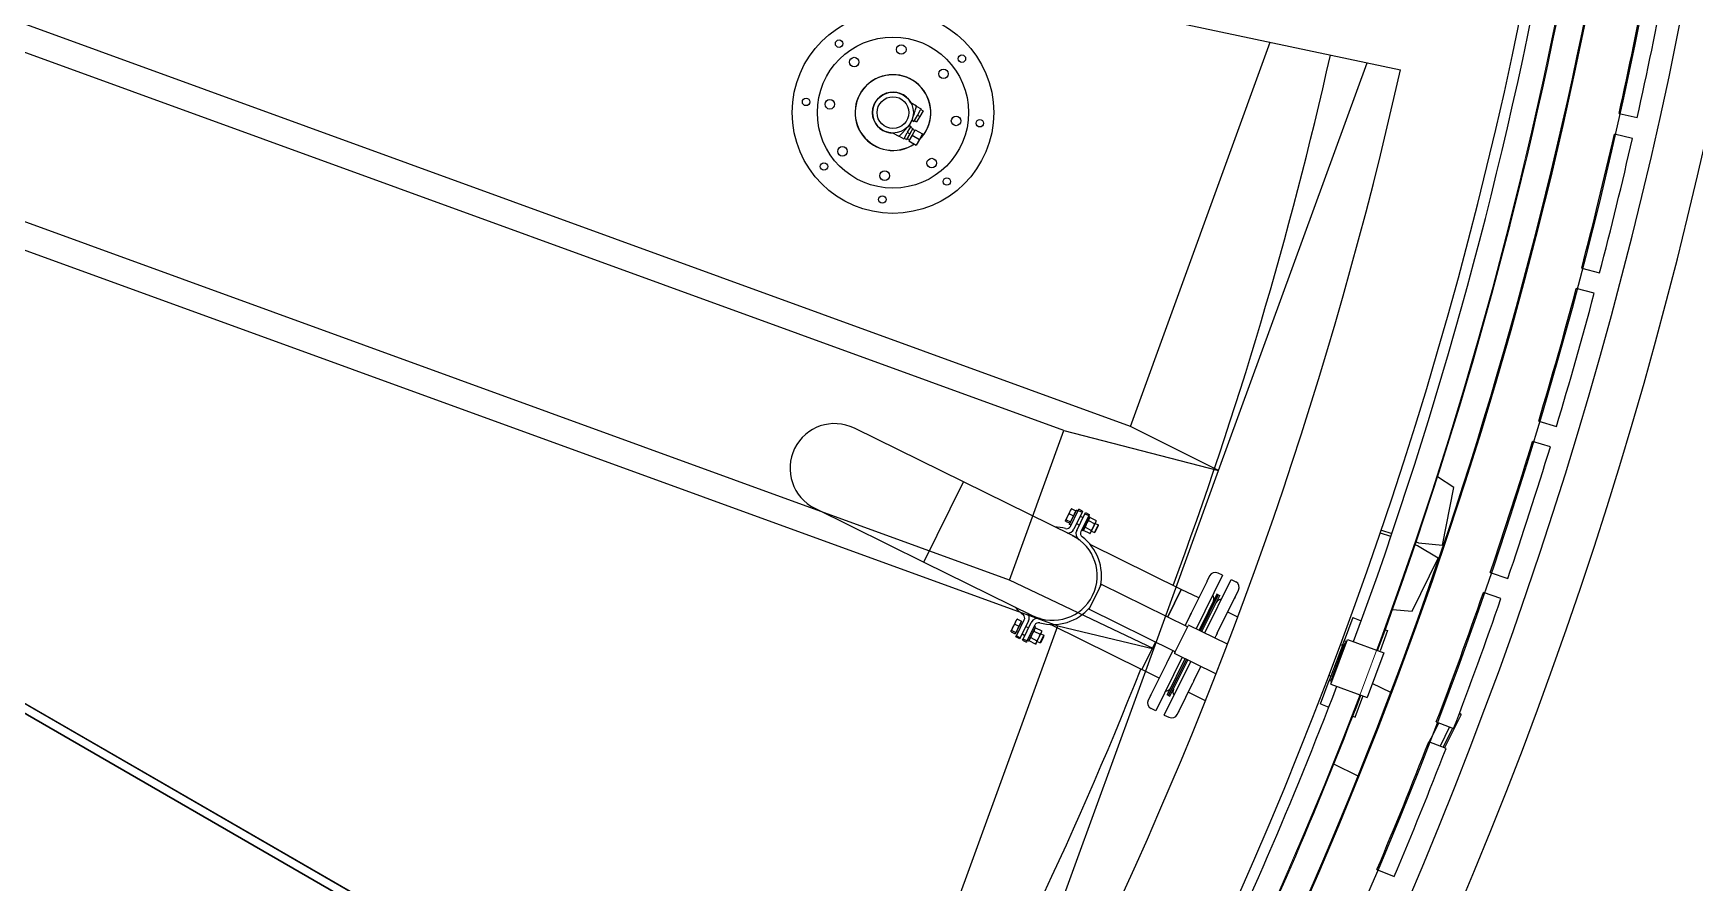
# Model space of a CAD drawing. Header units: millimetres. Extents: x 0 to 59400, y 0 to 42000.
# Drawn here: x 54648 to 57780, y 28063 to 29665 of the extents above; entities that cross this region are included whole.
import ezdxf

# ---------------------------------------------------------------- set-up
doc = ezdxf.new("R2010")
doc.units = ezdxf.units.MM
doc.header["$LTSCALE"] = 100
doc.layers.add('Sketch Geometry', color=7, linetype='Continuous', lineweight=18)
doc.layers.add('Visible', color=7, linetype='Continuous', lineweight=25)

msp = doc.modelspace()

# ---------------------------------------------------------------- linework, layer by layer
at = {"layer": 'Sketch Geometry'}
msp.add_circle((49584.05, 31306.07), 8095.14, dxfattribs=at)
at = {"layer": 'Visible', "color": 9, "true_color": 0xc0c0c0}
for p, q in [((56590.34, 28915.62), (50478.04, 31140.32)), ((49962.03, 31097.09), (56369.03, 27398)), ((56361.03, 27384.15), (49954.03, 31083.23)), ((56715.88, 28923.14), (50761.6, 31090.32)), ((56487.73, 28633.71), (50375.43, 30858.41)), ((50616.79, 30700.58), (56188.94, 27483.5)), ((56196.94, 27497.36), (50624.79, 30714.44)), ((50624.79, 30714.44), (56579.07, 28547.26)), ((56715.88, 28923.14), (56979.54, 29647.54)), ((56882.11, 28840.12), (57161.9, 29608.82)), ((56487.73, 28633.71), (56590.34, 28915.62)), ((56590.34, 28915.62), (56882.11, 28840.12)), ((56882.11, 28840.12), (56715.88, 28923.14)), ((56759.78, 28504), (56882.11, 28840.12)), ((57325.71, 28808.31), (57294.87, 28828.27)), ((57304.07, 28699.49), (57325.71, 28808.31)), ((57206.77, 28715.62), (57187.02, 28722.33)), ((57188.95, 28728.01), (57208.7, 28721.31)), ((57257.2, 28698.51), (57252.51, 28700.1)), ((57254.43, 28705.78), (57259.13, 28704.19)), ((57295.72, 28674.87), (57257.2, 28698.51)), ((57259.13, 28704.19), (57304.07, 28699.49)), ((57246.65, 28575.36), (57295.72, 28674.87)), ((56759.78, 28504), (56487.73, 28633.71)), ((57210.03, 28578.31), (57246.65, 28575.36)), ((56196.94, 27497.36), (56579.07, 28547.26)), ((56579.07, 28547.26), (56759.78, 28504)), ((56359.28, 27403.64), (56759.78, 28504))]:
    msp.add_line(p, q, dxfattribs=at)
at = {"layer": 'Visible'}
for p, q in [((55367.56, 29989.84), (57224.91, 29595.44)), ((56301.94, 29533.86), (56312.54, 29527.74)), ((56298.65, 29490.4), (56304.83, 29501.12)), ((56304.38, 29501.38), (56304.83, 29501.12)), ((56304.49, 29500.52), (56307.96, 29498.52)), ((56305.63, 29502.49), (56304.83, 29501.12)), ((56304.92, 29502.9), (56305.63, 29502.49)), ((56307.96, 29498.52), (56308.71, 29499.82)), ((56309.03, 29500.38), (56308.71, 29499.82)), ((56308.71, 29499.82), (56313.04, 29497.32)), ((56308.8, 29513.62), (56308.8, 29513.63)), ((56309.03, 29500.38), (56314.38, 29509.66)), ((56312.42, 29527.12), (56321.46, 29521.91)), ((56319.04, 29507.71), (56313.04, 29497.32)), ((56314.71, 29510.21), (56314.38, 29509.66)), ((56315.03, 29510.77), (56314.71, 29510.21)), ((56314.71, 29510.21), (56319.04, 29507.71)), ((56315.03, 29510.77), (56320.38, 29520.05)), ((56325.04, 29518.11), (56319.04, 29507.71)), ((56320.71, 29520.61), (56320.38, 29520.05)), ((56320.71, 29520.61), (56321.46, 29521.91)), ((56320.71, 29520.61), (56325.04, 29518.11)), ((57636.87, 29513.14), (57671.02, 29505.45)), ((56268.85, 29476.54), (56279.45, 29470.42)), ((56279.92, 29470.83), (56288.96, 29465.61)), ((56290.03, 29467.47), (56295.38, 29476.75)), ((56300.04, 29474.81), (56294.04, 29464.41)), ((56295.71, 29477.31), (56295.38, 29476.75)), ((56296.03, 29477.86), (56295.71, 29477.31)), ((56295.71, 29477.31), (56300.04, 29474.81)), ((56296.03, 29477.86), (56301.38, 29487.14)), ((56297.14, 29489.44), (56297.85, 29489.03)), ((56298.65, 29490.4), (56297.85, 29489.03)), ((56298.19, 29490.67), (56298.65, 29490.4)), ((56304.37, 29472.31), (56298.37, 29461.91)), ((56298.99, 29491), (56302.46, 29489)), ((56306.04, 29485.2), (56300.04, 29474.81)), ((56301.71, 29487.7), (56301.38, 29487.14)), ((56301.71, 29487.7), (56302.46, 29489)), ((56301.71, 29487.7), (56306.04, 29485.2)), ((56310.37, 29482.7), (56304.37, 29472.31)), ((56304.37, 29472.31), (56318.22, 29464.31)), ((56305.04, 29483.47), (56309.37, 29480.97)), ((56310.37, 29482.7), (56324.22, 29474.7)), ((56324.22, 29474.7), (56318.22, 29464.31)), ((57662.23, 29466.42), (57628.08, 29474.11)), ((56288.96, 29465.61), (56289.71, 29466.91)), ((56290.03, 29467.47), (56289.71, 29466.91)), ((56289.71, 29466.91), (56294.04, 29464.41)), ((56295.04, 29466.14), (56299.37, 29463.64)), ((56298.37, 29461.91), (56312.22, 29453.91)), ((56318.22, 29464.31), (56312.22, 29453.91)), ((57566.46, 29221.91), (57600.3, 29212.99)), ((57590.1, 29174.31), (57556.26, 29183.23)), ((56401.07, 28818.7), (56195.69, 28919.98)), ((57485.52, 28933.44), (57519.01, 28923.29)), ((57507.42, 28885.01), (57473.92, 28895.16)), ((56326.64, 28667.75), (56401.07, 28818.7)), ((56326.64, 28667.75), (56401.07, 28818.7)), ((56606.46, 28717.42), (56401.07, 28818.7)), ((56121.25, 28769.04), (56326.64, 28667.75)), ((56593.82, 28746.05), (56597.34, 28753.2)), ((56597.34, 28753.2), (56602.54, 28763.74)), ((56600.86, 28758.8), (56608.5, 28755.03)), ((56601.35, 28738.72), (56614.62, 28765.63)), ((56602.54, 28763.74), (56604.33, 28767.36)), ((56605.59, 28749.13), (56602.69, 28743.23)), ((56602.86, 28735), (56617.64, 28764.97)), ((56604.33, 28767.36), (56604.52, 28767.54)), ((56605.44, 28768.09), (56613.08, 28764.32)), ((56608.5, 28755.03), (56605.59, 28749.13)), ((56610.79, 28759.67), (56608.5, 28755.03)), ((56624.82, 28761.43), (56609.3, 28729.97)), ((56613.08, 28764.32), (56610.79, 28759.67)), ((56612.58, 28763.29), (56613.29, 28762.94)), ((56617.31, 28764.3), (56614.62, 28765.63)), ((56614.68, 28727.32), (56630.2, 28758.78)), ((56617.64, 28764.97), (56618.68, 28767.08)), ((56617.64, 28764.97), (56624.82, 28761.43)), ((56625.86, 28763.54), (56618.68, 28767.08)), ((56621.39, 28754.48), (56626.77, 28751.83)), ((56637.37, 28755.24), (56622.59, 28725.27)), ((56625.86, 28763.54), (56624.82, 28761.43)), ((56626.46, 28726.34), (56639.73, 28753.24)), ((56630.2, 28758.78), (56631.24, 28760.89)), ((56630.2, 28758.78), (56637.37, 28755.24)), ((56631.24, 28760.89), (56638.41, 28757.35)), ((56639.73, 28753.24), (56637.04, 28754.57)), ((56638.41, 28757.35), (56637.37, 28755.24)), ((56638.41, 28750.55), (56639.83, 28751.92)), ((56639.83, 28751.92), (56651.63, 28746.1)), ((56593.71, 28745.83), (56593.68, 28745.57)), ((56593.71, 28745.83), (56593.82, 28746.05)), ((56593.81, 28744.51), (56601.45, 28740.74)), ((56595.04, 28747), (56602.69, 28743.23)), ((56604.04, 28737.39), (56601.35, 28738.72)), ((56602.07, 28741.99), (56601.45, 28740.74)), ((56601.96, 28741.77), (56602.68, 28741.41)), ((56602.69, 28743.23), (56602.07, 28741.99)), ((56616.08, 28712.67), (56606.46, 28717.42)), ((56614.31, 28740.13), (56619.7, 28737.48)), ((56626.46, 28726.34), (56623.77, 28727.66)), ((56627.79, 28729.03), (56627.58, 28727.06)), ((56639.37, 28721.25), (56627.58, 28727.06)), ((56630.64, 28733.28), (56642.43, 28727.46)), ((56636.77, 28745.71), (56648.56, 28739.89)), ((56640.8, 28722.62), (56639.37, 28721.25)), ((56640.8, 28722.62), (56641.51, 28724.06)), ((56641.51, 28724.06), (56646.1, 28733.38)), ((56642.57, 28726.2), (56648.4, 28723.33)), ((56646.1, 28733.38), (56650.7, 28742.7)), ((56648.4, 28723.33), (56655.47, 28737.68)), ((56649.73, 28723.78), (56648.4, 28723.33)), ((56649.64, 28740.55), (56655.47, 28737.68)), ((56649.73, 28723.78), (56655.93, 28736.34)), ((56650.7, 28742.7), (56651.41, 28744.14)), ((56651.41, 28744.14), (56651.63, 28746.1)), ((56655.93, 28736.34), (56655.47, 28737.68)), ((56811.84, 28616.14), (56640.14, 28700.81)), ((56326.64, 28667.75), (56532.02, 28566.47)), ((56661.1, 28626.19), (56656.9, 28617.67)), ((56661.1, 28626.19), (56824.01, 28545.85)), ((56860.27, 28631.81), (56830.43, 28571.29)), ((56889.67, 28642.82), (56839.91, 28541.92)), ((56856.05, 28533.96), (56905.81, 28634.85)), ((56860.27, 28631.81), (56861.08, 28633.46)), ((56865.08, 28641.56), (56861.08, 28633.46)), ((56889.67, 28642.82), (56881.15, 28647.02)), ((56905.81, 28634.85), (56914.33, 28630.65)), ((57394.15, 28648.09), (57427.26, 28636.74)), ((56656.9, 28617.67), (56641.87, 28587.18)), ((56811.84, 28616.14), (56786.34, 28564.43)), ((56786.34, 28564.43), (56811.84, 28616.14)), ((56844.58, 28599.99), (56811.84, 28616.14)), ((56878.91, 28607.43), (56845.29, 28539.26)), ((56847.98, 28537.94), (56881.6, 28606.1)), ((56881.6, 28606.1), (56847.98, 28537.94)), ((56850.67, 28536.61), (56884.29, 28604.77)), ((56881.6, 28606.1), (56878.91, 28607.43)), ((56879.71, 28533.31), (56912.39, 28599.59)), ((56881.6, 28606.1), (56884.29, 28604.77)), ((56913.4, 28601.63), (56912.39, 28599.59)), ((56913.4, 28601.63), (56919.79, 28614.58)), ((57414.28, 28598.9), (57381.17, 28610.26)), ((56532.02, 28566.47), (56541.64, 28561.73)), ((56641.87, 28587.18), (56637.66, 28578.66)), ((56800.57, 28498.32), (56637.66, 28578.66)), ((56828.46, 28567.31), (56819.08, 28548.29)), ((56828.46, 28567.31), (56830.43, 28571.29)), ((56918.11, 28563.73), (56899.29, 28573.01)), ((57135.25, 28563.04), (57118.72, 28519.04)), ((57135.25, 28563.04), (57151.05, 28557.11)), ((56491.1, 28537.76), (56491.07, 28537.49)), ((56491.1, 28537.76), (56491.21, 28537.98)), ((56491.2, 28536.43), (56498.85, 28532.66)), ((56491.21, 28537.98), (56494.73, 28545.12)), ((56492.43, 28538.93), (56500.08, 28535.16)), ((56494.73, 28545.12), (56499.93, 28555.67)), ((56498.25, 28550.72), (56505.89, 28546.95)), ((56499.46, 28533.91), (56498.85, 28532.66)), ((56499.35, 28533.69), (56500.07, 28533.34)), ((56500.08, 28535.16), (56499.46, 28533.91)), ((56499.93, 28555.67), (56501.72, 28559.28)), ((56500.07, 28533.34), (56510.69, 28554.86)), ((56502.98, 28541.05), (56500.08, 28535.16)), ((56501.1, 28528.65), (56515.88, 28558.62)), ((56501.72, 28559.28), (56501.91, 28559.47)), ((56501.84, 28536.92), (56504.53, 28535.6)), ((56502.83, 28560.01), (56510.48, 28556.24)), ((56505.89, 28546.95), (56502.98, 28541.05)), ((56508.18, 28551.6), (56505.89, 28546.95)), ((56510.48, 28556.24), (56508.18, 28551.6)), ((56523.79, 28556.57), (56508.28, 28525.11)), ((56508.92, 28551.27), (56511.61, 28549.95)), ((56509.97, 28555.22), (56510.69, 28554.86)), ((56511.71, 28532.06), (56517.09, 28529.41)), ((56513.66, 28522.46), (56529.18, 28553.92)), ((56518.78, 28546.41), (56524.16, 28543.76)), ((56535.61, 28548.89), (56520.84, 28518.92)), ((56523.86, 28518.26), (56537.12, 28545.17)), ((56534.16, 28537.63), (56545.95, 28531.81)), ((56537.12, 28545.17), (56534.43, 28546.5)), ((56535.8, 28542.48), (56537.22, 28543.84)), ((56537.22, 28543.84), (56549.02, 28538.03)), ((56543.5, 28525.3), (56548.09, 28534.62)), ((56545.79, 28515.25), (56552.86, 28529.6)), ((56547.03, 28532.48), (56552.86, 28529.6)), ((56548.09, 28534.62), (56548.8, 28536.06)), ((56548.8, 28536.06), (56549.02, 28538.03)), ((56553.32, 28528.26), (56552.86, 28529.6)), ((56565.7, 28549.86), (56737.41, 28465.19)), ((56799.91, 28496.97), (56824.68, 28547.2)), ((56825.56, 28548.99), (56824.68, 28547.2)), ((56898.88, 28512.84), (56825.56, 28548.99)), ((56875.34, 28524.45), (56877.67, 28529.18)), ((56879.71, 28533.31), (56877.67, 28529.18)), ((57200.78, 28538.43), (57186.36, 28500.05)), ((57196.27, 28540.13), (57200.78, 28538.43)), ((56500.06, 28526.54), (56501.1, 28528.65)), ((56507.24, 28523), (56500.06, 28526.54)), ((56508.28, 28525.11), (56501.1, 28528.65)), ((56508.28, 28525.11), (56507.24, 28523)), ((56512.62, 28520.35), (56513.66, 28522.46)), ((56512.62, 28520.35), (56519.8, 28516.81)), ((56520.84, 28518.92), (56513.66, 28522.46)), ((56520.84, 28518.92), (56519.8, 28516.81)), ((56523.86, 28518.26), (56521.17, 28519.59)), ((56525.18, 28520.95), (56524.97, 28518.99)), ((56536.76, 28513.17), (56524.97, 28518.99)), ((56528.03, 28525.2), (56539.82, 28519.39)), ((56538.19, 28514.54), (56536.76, 28513.17)), ((56538.19, 28514.54), (56538.9, 28515.98)), ((56538.9, 28515.98), (56543.5, 28525.3)), ((56539.96, 28518.13), (56545.79, 28515.25)), ((56547.13, 28515.71), (56545.79, 28515.25)), ((56547.13, 28515.71), (56553.32, 28528.26)), ((56762.9, 28516.9), (56737.41, 28465.19)), ((56737.41, 28465.19), (56762.9, 28516.9)), ((56795.64, 28500.75), (56786.26, 28481.73)), ((57093.52, 28437.71), (57125.16, 28521.97)), ((57115.56, 28510.62), (57093.76, 28452.58)), ((57096.57, 28451.52), (57118.36, 28509.56)), ((57112.22, 28511.87), (57112.75, 28511.67)), ((57115.56, 28510.62), (57112.75, 28511.67)), ((57115.56, 28510.62), (57118.72, 28519.04)), ((57118.36, 28509.56), (57120.47, 28515.18)), ((57123.4, 28517.29), (57118.72, 28519.04)), ((57122.35, 28514.48), (57120.47, 28515.18)), ((57125.16, 28521.97), (57193.5, 28496.3)), ((57186.01, 28499.11), (57186.36, 28500.05)), ((56784.29, 28477.75), (56754.45, 28417.23)), ((56813.37, 28488.1), (56763.62, 28387.21)), ((56779.76, 28379.24), (56829.52, 28480.14)), ((56784.29, 28477.75), (56786.26, 28481.73)), ((56818.76, 28485.45), (56785.14, 28417.29)), ((56787.83, 28415.96), (56821.45, 28484.12)), ((56821.45, 28484.12), (56787.83, 28415.96)), ((56790.52, 28414.63), (56824.14, 28482.8)), ((56799.91, 28496.97), (56799.02, 28495.18)), ((56877.18, 28456.64), (56799.02, 28495.18)), ((56835.68, 28444.03), (56848.8, 28470.63)), ((57193.5, 28496.3), (57161.86, 28412.05)), ((56770.14, 28449.05), (56737.41, 28465.19)), ((56807.11, 28386.1), (56833.81, 28440.23)), ((56835.68, 28444.03), (56833.81, 28440.23)), ((57074.07, 28400.15), (57090.59, 28444.15)), ((57090.43, 28453.83), (57090.95, 28453.63)), ((57093.76, 28452.58), (57090.59, 28444.15)), ((57095.27, 28442.39), (57090.59, 28444.15)), ((57090.95, 28453.63), (57093.76, 28452.58)), ((57093.52, 28437.71), (57161.86, 28412.05)), ((57096.57, 28451.52), (57094.46, 28445.91)), ((57096.33, 28445.2), (57094.46, 28445.91)), ((57206.51, 28421.51), (57171.83, 28438.61)), ((56753.64, 28415.58), (56749.64, 28407.48)), ((56753.64, 28415.58), (56754.45, 28417.23)), ((56787.83, 28415.96), (56785.14, 28417.29)), ((56787.83, 28415.96), (56790.52, 28414.63)), ((56857.23, 28406.1), (56824.85, 28422.07)), ((57139.6, 28375.54), (57154.01, 28413.92)), ((57154.01, 28413.92), (57154.37, 28414.86)), ((56763.62, 28387.21), (56755.1, 28391.41)), ((56779.76, 28379.24), (56788.28, 28375.04)), ((56804.35, 28380.5), (56806.5, 28384.86)), ((56807.11, 28386.1), (56806.5, 28384.86)), ((57074.07, 28400.15), (57089.87, 28394.22)), ((57135.09, 28377.24), (57139.6, 28375.54)), ((57339, 28380.54), (57307.91, 28317.48)), ((57336.31, 28381.86), (57334.31, 28377.8)), ((57339, 28380.54), (57336.31, 28381.86)), ((57297.08, 28364.49), (57282.41, 28334.73)), ((57292.49, 28366.25), (57325.16, 28353.7)), ((57317.24, 28356.75), (57299.47, 28320.72)), ((57322.86, 28354.59), (57305.1, 28318.56)), ((57310.82, 28316.36), (57278.14, 28328.91)), ((57280.37, 28330.6), (57279.32, 28328.46)), ((57280.37, 28330.6), (57282.41, 28334.73)), ((57145.09, 28264.15), (57099.35, 28286.71)), ((57180.66, 28088.29), (57212.85, 28074.56))]:
    msp.add_line(p, q, dxfattribs=at)
for centre, radius in [((49584.05, 31306.07), 8250), ((56268.4, 29515.01), 190), ((56268.4, 29515.01), 142.5), ((56166.8, 29645.02), 7), ((56284.06, 29633.98), 9), ((56195.35, 29610.21), 9), ((56363.6, 29588.06), 9), ((56398.41, 29616.61), 7), ((56104.63, 29535.1), 7), ((56149.43, 29530.67), 9), ((56268.4, 29515.01), 38.47), ((56268.4, 29515.01), 29.99), ((56387.37, 29499.35), 9), ((56432.17, 29494.92), 7), ((56173.2, 29441.96), 9), ((56138.39, 29413.41), 7), ((56341.45, 29419.81), 9), ((56252.74, 29396.04), 9), ((56370, 29385), 7), ((56248.31, 29351.24), 7)]:
    msp.add_circle(centre, radius, dxfattribs=at)
at = {"layer": 'Visible', "color": 9, "true_color": 0xc0c0c0}
for radius, start, end in [(8420, 322.893014, 246.750813), (8326.9, 335.718532, 246.329235), (8150, 330.056241, 349.943759), (7695, 339.599446, 347.369636), (7695, 330.546133, 338.341067)]:
    msp.add_arc((49584.05, 31306.07), radius, start, end, dxfattribs=at)
at = {"layer": 'Visible'}
for centre, radius, start, end in [((49584.05, 31306.07), 8150, 274.709403, 273.296967), ((49584.05, 31306.07), 8030, 274.017858, 44.209996), ((49584.05, 31306.07), 8050.85, 339.735828, 349.753859), ((49584.05, 31306.07), 8099.15, 339.733918, 349.755769), ((49584.05, 31306.07), 8250, 347.447986, 349.251113), ((49584.05, 31306.07), 8285, 347.447399, 349.2517), ((49584.05, 31306.07), 7830, 296.60031, 347.380702), ((56268.4, 29515.01), 71.5, 313.34381, 304.30589), ((56268.4, 29515.01), 71.21, 314.13671, 304.19435), ((56268.4, 29515.01), 38.69, 28.78656, 271.21344), ((56214.27, 29546.26), 100, 336.231, 340.95278), ((56214.27, 29546.26), 100, 319.04722, 323.769), ((56268.4, 29515.01), 38.69, 324.25945, 335.74055), ((49584.05, 31306.07), 8250, 345.367061, 347.170188), ((49584.05, 31306.07), 8285, 345.366474, 347.170775), ((49584.05, 31306.07), 8250, 343.286136, 345.089263), ((49584.05, 31306.07), 8285, 343.28555, 345.08985), ((56158.47, 28844.51), 84.15, 63.75063, 243.75063), ((49584.05, 31306.07), 8250, 341.205212, 343.008338), ((49584.05, 31306.07), 8285, 341.204625, 343.008925), ((56569.24, 28641.94), 84.15, 243.75063, 63.75063), ((56569.24, 28641.94), 84.15, 243.75063, 63.75063), ((56569.24, 28641.94), 92.15, 74.68681, 87.80136), ((56595.69, 28738.54), 8, 254.68681, 333.75063), ((56596.75, 28736.16), 14, 270.36531, 333.75063), ((56627.24, 28721.12), 14, 153.75063, 233.77646), ((56629.77, 28721.73), 8, 153.75063, 232.81446), ((56569.24, 28641.94), 92.15, 347.88325, 52.81446), ((56875.84, 28636.25), 12, 63.75063, 153.75063), ((56909.02, 28619.89), 12, 333.75063, 63.75063), ((56862.41, 28598.84), 11, 333.75063, 36.71494), ((56887.52, 28586.45), 11, 90.78633, 153.75063), ((49584.05, 31306.07), 8250, 339.124287, 340.927414), ((49584.05, 31306.07), 8285, 339.1237, 340.928), ((56569.24, 28641.94), 92.15, 219.69991, 232.81446), ((56508.71, 28562.16), 8, 333.75063, 52.81446), ((56511.24, 28562.77), 14, 333.75063, 37.13596), ((56541.73, 28547.73), 14, 73.72481, 153.75063), ((56569.24, 28641.94), 92.15, 254.68681, 319.61802), ((56542.79, 28545.35), 8, 74.68681, 153.75063), ((49584.05, 31306.07), 8050.85, 329.243935, 339.095318), ((49584.05, 31306.07), 8099.15, 329.243935, 339.097228), ((56760.4, 28402.17), 12, 153.75063, 243.75063), ((56781.91, 28435.61), 11, 270.78633, 333.75063), ((56807.02, 28423.22), 11, 153.75063, 216.71494), ((56793.59, 28385.81), 12, 243.75063, 333.75063), ((49584.05, 31306.07), 8250, 337.043362, 338.846489), ((49584.05, 31306.07), 8285, 337.042775, 338.847075)]:
    msp.add_arc(centre, radius, start, end, dxfattribs=at)
for points, knots in [([(56308.8, 29513.63), (56309.38, 29515.31), (56309.91, 29516.99), (56310.83, 29520.19), (56311.21, 29521.68), (56311.84, 29524.3), (56312.08, 29525.4), (56312.4, 29527), (56312.5, 29527.5), (56312.54, 29527.71), (56312.54, 29527.74), (56312.54, 29527.74)], [-3.2040286, -3.2040286, -3.2040286, -3.2040286, -2.6702293, -2.6702293, -2.1390184, -2.1390184, -1.6018016, -1.6018016, -1.0849327, -1.0849327, -0.9490741, -0.9490741, -0.9490741, -0.9490741]), ([(56279.45, 29470.42), (56279.45, 29470.42), (56279.45, 29470.42), (56279.47, 29470.44), (56279.76, 29470.69), (56280.86, 29471.65), (56281.68, 29472.38), (56283.68, 29474.25), (56284.86, 29475.4), (56287.32, 29477.94), (56288.57, 29479.3), (56289.8, 29480.72)], [-2.2570602, -2.2570602, -2.2570602, -2.2570602, -2.2374266, -2.2374266, -1.7027674, -1.7027674, -1.1397398, -1.1397398, -0.5606326, -0.5606326, 0, 0, 0, 0]), ([(56861.08, 28633.46), (56861.06, 28633.41), (56861.03, 28633.35), (56860.89, 28633.07), (56860.74, 28632.76), (56860.45, 28632.19), (56860.36, 28632.01), (56860.27, 28631.81)], [-2.19527918, -2.19527918, -2.19527918, -2.19527918, -2.09934923, -2.09934923, -1.8229843, -1.8229843, -1.70977025, -1.70977025, -1.70977025, -1.70977025]), ([(56912.39, 28599.59), (56912.49, 28599.78), (56912.58, 28599.96), (56912.9, 28600.62), (56913.09, 28601.02), (56913.3, 28601.44), (56913.36, 28601.55), (56913.4, 28601.63)], [-2.19527918, -2.19527918, -2.19527918, -2.19527918, -2.09934923, -2.09934923, -1.8229843, -1.8229843, -1.70977025, -1.70977025, -1.70977025, -1.70977025]), ([(56830.43, 28571.29), (56830.31, 28571.06), (56830.19, 28570.82), (56829.72, 28569.86), (56829.34, 28569.09), (56828.79, 28567.97), (56828.63, 28567.64), (56828.46, 28567.31)], [-2.19527918, -2.19527918, -2.19527918, -2.19527918, -2.09934923, -2.09934923, -1.8229843, -1.8229843, -1.70977025, -1.70977025, -1.70977025, -1.70977025]), ([(56877.67, 28529.18), (56877.81, 28529.47), (56877.95, 28529.75), (56878.49, 28530.85), (56878.88, 28531.65), (56879.41, 28532.71), (56879.56, 28533.02), (56879.71, 28533.31)], [-2.19527918, -2.19527918, -2.19527918, -2.19527918, -2.09934923, -2.09934923, -1.8229843, -1.8229843, -1.70977025, -1.70977025, -1.70977025, -1.70977025]), ([(56786.26, 28481.73), (56786.12, 28481.45), (56785.98, 28481.17), (56785.45, 28480.09), (56785.07, 28479.32), (56784.57, 28478.31), (56784.43, 28478.02), (56784.29, 28477.75)], [-2.19527918, -2.19527918, -2.19527918, -2.19527918, -2.09934923, -2.09934923, -1.8229843, -1.8229843, -1.70977025, -1.70977025, -1.70977025, -1.70977025]), ([(56833.81, 28440.23), (56833.91, 28440.45), (56834.02, 28440.67), (56834.47, 28441.57), (56834.83, 28442.3), (56835.36, 28443.38), (56835.52, 28443.7), (56835.68, 28444.03)], [-2.19527918, -2.19527918, -2.19527918, -2.19527918, -2.09934923, -2.09934923, -1.8229843, -1.8229843, -1.70977025, -1.70977025, -1.70977025, -1.70977025]), ([(56754.45, 28417.23), (56754.37, 28417.06), (56754.29, 28416.91), (56754.02, 28416.35), (56753.86, 28416.02), (56753.7, 28415.71), (56753.67, 28415.64), (56753.64, 28415.58)], [-2.19527918, -2.19527918, -2.19527918, -2.19527918, -2.09934923, -2.09934923, -1.8229843, -1.8229843, -1.70977025, -1.70977025, -1.70977025, -1.70977025]), ([(56806.5, 28384.86), (56806.51, 28384.87), (56806.53, 28384.91), (56806.61, 28385.08), (56806.72, 28385.31), (56806.95, 28385.78), (56807.03, 28385.93), (56807.11, 28386.1)], [-2.19527918, -2.19527918, -2.19527918, -2.19527918, -2.09934923, -2.09934923, -1.8229843, -1.8229843, -1.70977025, -1.70977025, -1.70977025, -1.70977025]), ([(57282.41, 28334.73), (57282.35, 28334.62), (57282.3, 28334.51), (57281.7, 28333.29), (57281.1, 28332.07), (57280.44, 28330.75), (57280.41, 28330.67), (57280.37, 28330.6)], [-3.22529875, -3.22529875, -3.22529875, -3.22529875, -3.17709695, -3.17709695, -2.68834505, -2.68834505, -2.65935601, -2.65935601, -2.65935601, -2.65935601])]:
    msp.add_open_spline(points, degree=3, knots=knots, dxfattribs=at)
for points, weights in [([(56595.04, 28747), (56595.99, 28750.46), (56597.34, 28753.2)], [1.01981541865, 1.04818815859, 1]), ([(56597.34, 28753.2), (56598.69, 28755.94), (56600.86, 28758.8)], [1, 1.04818815859, 1.01981541865]), ([(56600.86, 28758.8), (56601.48, 28761.59), (56602.54, 28763.74)], [1.01981541865, 1.04818815859, 1]), ([(56602.54, 28763.74), (56603.6, 28765.9), (56605.44, 28768.09)], [1, 1.04818815859, 1.01981541865]), ([(56605.44, 28768.09), (56604.84, 28767.85), (56604.52, 28767.54)], [1.01981541865, 1.03774846546, 1.02509622026]), ([(56637.7, 28749.11), (56636.98, 28747.67), (56636.77, 28745.71)], [1, 1.11576506476, 1.15554960661]), ([(56639.83, 28751.92), (56638.41, 28750.55), (56637.7, 28749.11)], [1.15554960661, 1.11576506476, 1]), ([(56593.81, 28744.51), (56593.53, 28745.47), (56593.82, 28746.05)], [1.01981541865, 1.04818815859, 1]), ([(56593.82, 28746.05), (56594.1, 28746.63), (56595.04, 28747)], [1, 1.04818815859, 1.01981541865]), ([(56628.5, 28730.47), (56627.79, 28729.03), (56627.58, 28727.06)], [1, 1.11576506476, 1.15554960661]), ([(56630.64, 28733.28), (56629.21, 28731.91), (56628.5, 28730.47)], [1.15554960661, 1.11576506476, 1]), ([(56633.1, 28739.79), (56631.68, 28736.91), (56630.64, 28733.28)], [1, 1.11576506476, 1.15554960661]), ([(56636.77, 28745.71), (56634.52, 28742.67), (56633.1, 28739.79)], [1.15554960661, 1.11576506476, 1]), ([(56639.37, 28721.25), (56640.8, 28722.62), (56641.51, 28724.06)], [1.15554960661, 1.11576506476, 1]), ([(56641.51, 28724.06), (56642.22, 28725.5), (56642.43, 28727.46)], [1, 1.11576506476, 1.15554960661]), ([(56642.43, 28727.46), (56644.68, 28730.49), (56646.1, 28733.38)], [1.15554960661, 1.11576506476, 1]), ([(56646.1, 28733.38), (56647.53, 28736.26), (56648.56, 28739.89)], [1, 1.11576506476, 1.15554960661]), ([(56648.56, 28739.89), (56649.99, 28741.26), (56650.7, 28742.7)], [1.15554960661, 1.11576506476, 1]), ([(56650.7, 28742.7), (56651.41, 28744.14), (56651.63, 28746.1)], [1, 1.11576506476, 1.15554960661]), ([(56491.2, 28536.43), (56490.92, 28537.4), (56491.21, 28537.98)], [1.01981541865, 1.04818815859, 1]), ([(56491.21, 28537.98), (56491.5, 28538.56), (56492.43, 28538.93)], [1, 1.04818815859, 1.01981541865]), ([(56492.43, 28538.93), (56493.38, 28542.39), (56494.73, 28545.12)], [1.01981541865, 1.04818815859, 1]), ([(56494.73, 28545.12), (56496.08, 28547.86), (56498.25, 28550.72)], [1, 1.04818815859, 1.01981541865]), ([(56498.25, 28550.72), (56498.87, 28553.51), (56499.93, 28555.67)], [1.01981541865, 1.04818815859, 1]), ([(56499.93, 28555.67), (56501, 28557.82), (56502.83, 28560.01)], [1, 1.04818815859, 1.01981541865]), ([(56502.83, 28560.01), (56502.23, 28559.78), (56501.91, 28559.47)], [1.01981541865, 1.03774846546, 1.02509622026]), ([(56530.49, 28531.72), (56529.07, 28528.83), (56528.03, 28525.2)], [1, 1.11576506476, 1.15554960661]), ([(56534.16, 28537.63), (56531.91, 28534.6), (56530.49, 28531.72)], [1.15554960661, 1.11576506476, 1]), ([(56535.09, 28541.04), (56534.38, 28539.59), (56534.16, 28537.63)], [1, 1.11576506476, 1.15554960661]), ([(56537.22, 28543.84), (56535.8, 28542.48), (56535.09, 28541.04)], [1.15554960661, 1.11576506476, 1]), ([(56543.5, 28525.3), (56544.92, 28528.19), (56545.95, 28531.81)], [1, 1.11576506476, 1.15554960661]), ([(56545.95, 28531.81), (56547.38, 28533.18), (56548.09, 28534.62)], [1.15554960661, 1.11576506476, 1]), ([(56548.09, 28534.62), (56548.8, 28536.06), (56549.02, 28538.03)], [1, 1.11576506476, 1.15554960661]), ([(56525.89, 28522.39), (56525.18, 28520.95), (56524.97, 28518.99)], [1, 1.11576506476, 1.15554960661]), ([(56528.03, 28525.2), (56526.61, 28523.84), (56525.89, 28522.39)], [1.15554960661, 1.11576506476, 1]), ([(56536.76, 28513.17), (56538.19, 28514.54), (56538.9, 28515.98)], [1.15554960661, 1.11576506476, 1]), ([(56538.9, 28515.98), (56539.61, 28517.42), (56539.82, 28519.39)], [1, 1.11576506476, 1.15554960661]), ([(56539.82, 28519.39), (56542.07, 28522.42), (56543.5, 28525.3)], [1.15554960661, 1.11576506476, 1])]:
    msp.add_rational_spline(points, weights, degree=2, dxfattribs=at)

doc.saveas('drawing.dxf')
